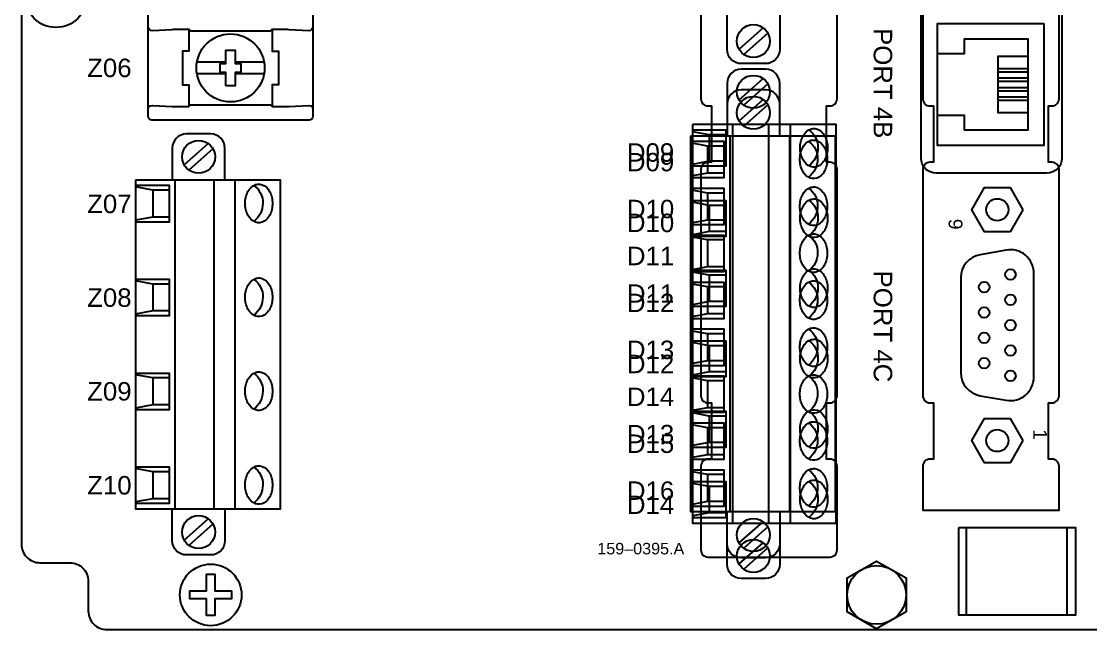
# Model space of a CAD drawing. Extents: x 1 to 23.5, y 0.5 to 17.1.
# Drawn here: x 15.153 to 19.705, y 1.496 to 4.088 of the extents above; entities that cross this region are included whole.
import ezdxf

# ---------------------------------------------------------------- set-up
doc = ezdxf.new("R2010")
doc.units = 0
doc.header["$MEASUREMENT"] = 0
for name, color, linetype in [('3_1__X__EMPTY', 7, 'CONTINUOUS'), ('3_2__F__SERIAL_COMMS_EIA-2', 7, 'CONTINUOUS'), ('3_3__G__TELEPHONE_MODEM', 7, 'CONTINUOUS'), ('4_1__X__EMPTY', 7, 'CONTINUOUS'), ('4_2__A___4__DI___4__DO_SOL', 7, 'CONTINUOUS'), ('4_3__B___4__DI___4__DO_ELE', 7, 'CONTINUOUS'), ('4_4__C___4__AO__1MA____4__', 7, 'CONTINUOUS'), ('4_5__D___4__AO__20MA____4_', 7, 'CONTINUOUS'), ('6_0______DWG_', 7, 'CONTINUOUS')]:
    doc.layers.add(name, color=color, linetype=linetype)
doc.styles.add('ARIAL', font='arial.ttf')

msp = doc.modelspace()

# ---------------------------------------------------------------- linework, layer by layer
at = {"layer": '3_1__X__EMPTY'}
msp.add_lwpolyline([(18.9909, 4.6529), (18.9909, 3.7577, 0.414214), (19.0208, 3.7278), (19.0359, 3.7278), (19.0359, 3.4878), (19.0208, 3.4878, 0.414214), (18.9909, 3.4579), (18.9909, 2.4927, 0.414214), (19.0208, 2.4628), (19.0359, 2.4628), (19.0359, 2.2228), (19.0208, 2.2228, 0.414214), (18.9909, 2.1929), (18.9909, 2.0053), (19.5709, 2.0053), (19.5709, 2.1929, 0.414214), (19.541, 2.2228), (19.5259, 2.2228), (19.5259, 2.4628), (19.541, 2.4628, 0.414214), (19.5709, 2.4927), (19.5709, 3.4579, 0.414214), (19.541, 3.4878), (19.5259, 3.4878), (19.5259, 3.7278), (19.541, 3.7278, 0.414214), (19.5709, 3.7577), (19.5709, 4.6529, 0.414214)], format="xyb", dxfattribs=at)
at = {"layer": '3_2__F__SERIAL_COMMS_EIA-2'}
for points in [[(19.5831, 4.1274), (19.5831, 3.5054, -0.414211), (19.5191, 3.4414), (19.0473, 3.4414, -0.414201), (18.9833, 3.5054), (18.9832, 4.1273, -0.414175), (19.0472, 4.1913), (19.5158, 4.1913, -0.399064)], [(19.4635, 3.0152), (19.4635, 3.0152, 0.466307), (19.3461, 3.1137), (19.2351, 3.0941, 0.36397), (19.1525, 2.9957), (19.1525, 2.5918), (19.1525, 2.5918, 0.36397), (19.2351, 2.4933), (19.3461, 2.4737, 0.466307), (19.4635, 2.5722)]]:
    msp.add_lwpolyline(points, format="xyb", close=True, dxfattribs=at)
for points in [[(19.4165, 3.2857), (19.3623, 3.1917), (19.2537, 3.1917), (19.1995, 3.2857), (19.2537, 3.3797), (19.3623, 3.3797)], [(19.4165, 2.3017), (19.3623, 2.2077), (19.2537, 2.2077), (19.1995, 2.3017), (19.2537, 2.3957), (19.3623, 2.3957)]]:
    msp.add_lwpolyline(points, close=True, dxfattribs=at)
for centre, radius in [((19.308, 3.2857), 0.047), ((19.364, 3.0097), 0.0225), ((19.252, 2.9557), 0.0225), ((19.364, 2.9017), 0.0225), ((19.252, 2.8477), 0.0225), ((19.364, 2.7937), 0.0225), ((19.252, 2.7397), 0.0225), ((19.364, 2.6857), 0.0225), ((19.252, 2.6317), 0.0225), ((19.364, 2.5777), 0.0225), ((19.308, 2.3017), 0.047)]:
    msp.add_circle(centre, radius, dxfattribs=at)
at = {"layer": '3_3__G__TELEPHONE_MODEM'}
for points in [[(19.5065, 4.0793), (19.5065, 3.5592), (19.0537, 3.5592), (19.0537, 4.0793)], [(19.0537, 3.9511), (19.1679, 3.9511), (19.1679, 4.0137), (19.4376, 4.0137), (19.4376, 3.6247), (19.1679, 3.6247), (19.1679, 3.6873), (19.0537, 3.6873)], [(19.4376, 3.9393), (19.4376, 3.6991), (19.3116, 3.6991), (19.3116, 3.9393)], [(19.4374, 3.8871), (19.4374, 3.8713), (19.3116, 3.8713), (19.3116, 3.8871)], [(19.4374, 3.8471), (19.4374, 3.8313), (19.3116, 3.8313), (19.3116, 3.8471)], [(19.4374, 3.8071), (19.4374, 3.7913), (19.3116, 3.7913), (19.3116, 3.8071)], [(19.4374, 3.7671), (19.4374, 3.7513), (19.3116, 3.7513), (19.3116, 3.7671)], [(19.4165, 3.2857), (19.3623, 3.1917), (19.2537, 3.1917), (19.1995, 3.2857), (19.2537, 3.3797), (19.3623, 3.3797)], [(19.4165, 2.3017), (19.3623, 2.2077), (19.2537, 2.2077), (19.1995, 2.3017), (19.2537, 2.3957), (19.3623, 2.3957)]]:
    msp.add_lwpolyline(points, close=True, dxfattribs=at)
msp.add_lwpolyline([(19.4635, 3.0152), (19.4635, 3.0152, 0.466307), (19.3461, 3.1137), (19.2351, 3.0941, 0.36397), (19.1525, 2.9957), (19.1525, 2.5918), (19.1525, 2.5918, 0.36397), (19.2351, 2.4933), (19.3461, 2.4737, 0.466307), (19.4635, 2.5722)], format="xyb", close=True, dxfattribs=at)
for centre, radius in [((19.308, 3.2857), 0.047), ((19.364, 3.0097), 0.0225), ((19.252, 2.9557), 0.0225), ((19.364, 2.9017), 0.0225), ((19.252, 2.8477), 0.0225), ((19.364, 2.7937), 0.0225), ((19.252, 2.7397), 0.0225), ((19.364, 2.6857), 0.0225), ((19.252, 2.6317), 0.0225), ((19.364, 2.5777), 0.0225), ((19.308, 2.3017), 0.047)]:
    msp.add_circle(centre, radius, dxfattribs=at)
at = {"layer": '4_1__X__EMPTY'}
msp.add_lwpolyline([(18.0459, 4.6529), (18.0459, 3.7577, 0.414214), (18.0758, 3.7278), (18.0909, 3.7278), (18.0909, 3.4878), (18.0758, 3.4878, 0.414214), (18.0459, 3.4579), (18.0459, 2.4927, 0.414214), (18.0758, 2.4628), (18.0909, 2.4628), (18.0909, 2.2228), (18.0758, 2.2228, 0.414214), (18.0459, 2.1929), (18.0459, 1.8352, 0.414973), (18.0758, 1.8053), (18.596, 1.8053, 0.414973), (18.6259, 1.8352), (18.6259, 2.1929, 0.414214), (18.596, 2.2228), (18.5809, 2.2228), (18.5809, 2.4628), (18.596, 2.4628, 0.414214), (18.6259, 2.4927), (18.6259, 3.4579, 0.414214), (18.596, 3.4878), (18.5809, 3.4878), (18.5809, 3.7278), (18.596, 3.7278, 0.414214), (18.6259, 3.7577), (18.6259, 4.6529, 0.414214)], format="xyb", dxfattribs=at)
at = {"layer": '4_2__A___4__DI___4__DO_SOL'}
for points in [[(18.3814, 4.1442), (18.3814, 3.9682, -0.414214), (18.3214, 3.9082), (18.2174, 3.9082, -0.414214), (18.1574, 3.9682), (18.1574, 4.1442)], [(18.3814, 3.6482), (18.3814, 3.8242, 0.414214), (18.3214, 3.8842), (18.2174, 3.8842, 0.414214), (18.1574, 3.8242), (18.1574, 3.6482)], [(18.5058, 3.626, -0.246683), (18.5444, 3.5495, -0.217208), (18.506, 3.4725)], [(18.5058, 3.326, -0.246683), (18.5444, 3.2495, -0.217208), (18.506, 3.1725)], [(18.5058, 3.028, -0.246683), (18.5444, 2.9515, -0.217208), (18.506, 2.8745)], [(18.5058, 2.728, -0.246683), (18.5444, 2.6515, -0.217208), (18.506, 2.5745)], [(18.5058, 2.428, -0.246683), (18.5444, 2.3515, -0.217208), (18.506, 2.2745)], [(18.5058, 2.128, -0.246683), (18.5444, 2.0515, -0.217208), (18.506, 1.9745)], [(18.3814, 1.9502), (18.3814, 1.7742, -0.414214), (18.3214, 1.7142), (18.2174, 1.7142, -0.414214), (18.1574, 1.7742), (18.1574, 1.9502)]]:
    msp.add_lwpolyline(points, format="xyb", dxfattribs=at)
for points in [[(18.2083, 3.9701), (18.3106, 4.0608)], [(18.3305, 4.0384), (18.2282, 3.9476)], [(18.2083, 3.7541), (18.3106, 3.8448)], [(18.3305, 3.8224), (18.2282, 3.7316)], [(18.18, 3.6482), (18.18, 1.9502)], [(18.3335, 3.6482), (18.3335, 1.9502)], [(18.4263, 3.6482), (18.4263, 1.9502)], [(18.0105, 3.6255), (18.152, 3.6255), (18.152, 3.4709), (18.0105, 3.4709)], [(18.1519, 3.6041), (18.0811, 3.6041), (18.0105, 3.6175)], [(18.0811, 3.6041), (18.0811, 3.4924)], [(18.1519, 3.4924), (18.0811, 3.4924), (18.0105, 3.479)], [(18.0105, 3.3255), (18.152, 3.3255), (18.152, 3.1709), (18.0105, 3.1709)], [(18.1519, 3.3041), (18.0811, 3.3041), (18.0105, 3.3175)], [(18.0811, 3.3041), (18.0811, 3.1924)], [(18.1519, 3.1924), (18.0811, 3.1924), (18.0105, 3.179)], [(18.0105, 3.0275), (18.152, 3.0275), (18.152, 2.8729), (18.0105, 2.8729)], [(18.1519, 3.0061), (18.0811, 3.0061), (18.0105, 3.0195)], [(18.0811, 3.0061), (18.0811, 2.8944)], [(18.1519, 2.8944), (18.0811, 2.8944), (18.0105, 2.881)], [(18.0105, 2.7275), (18.152, 2.7275), (18.152, 2.5729), (18.0105, 2.5729)], [(18.1519, 2.7061), (18.0811, 2.7061), (18.0105, 2.7195)], [(18.0811, 2.7061), (18.0811, 2.5944)], [(18.1519, 2.5944), (18.0811, 2.5944), (18.0105, 2.581)], [(18.0105, 2.4275), (18.152, 2.4275), (18.152, 2.2729), (18.0105, 2.2729)], [(18.1519, 2.4061), (18.0811, 2.4061), (18.0105, 2.4195)], [(18.0811, 2.4061), (18.0811, 2.2944)], [(18.1519, 2.2944), (18.0811, 2.2944), (18.0105, 2.281)], [(18.0105, 2.1275), (18.152, 2.1275), (18.152, 1.9729), (18.0105, 1.9729)], [(18.1519, 2.1061), (18.0811, 2.1061), (18.0105, 2.1195)], [(18.0811, 2.1061), (18.0811, 1.9944)], [(18.1519, 1.9944), (18.0811, 1.9944), (18.0105, 1.981)], [(18.2083, 1.7761), (18.3106, 1.8668)], [(18.3305, 1.8444), (18.2282, 1.7536)]]:
    msp.add_lwpolyline(points, dxfattribs=at)
msp.add_lwpolyline([(18.0105, 3.6482), (18.0105, 1.9502), (18.6215, 1.9502), (18.6215, 3.6482)], close=True, dxfattribs=at)
for points in [[(18.5317, 3.6315, -0.203751), (18.5664, 3.61, -0.133265), (18.5845, 3.5629, -0.119641), (18.5782, 3.51, -0.162293), (18.5504, 3.4737, -0.234436), (18.5126, 3.4693, -0.182264), (18.4809, 3.4986, -0.124648), (18.4686, 3.5493, -0.124648), (18.4809, 3.6, -0.184228), (18.5126, 3.6293, -0.072555)], [(18.5317, 3.3315, -0.203751), (18.5664, 3.31, -0.133265), (18.5845, 3.2629, -0.119641), (18.5782, 3.21, -0.162293), (18.5504, 3.1737, -0.234436), (18.5126, 3.1693, -0.182264), (18.4809, 3.1986, -0.124648), (18.4686, 3.2493, -0.124648), (18.4809, 3.3, -0.184228), (18.5126, 3.3293, -0.072555)], [(18.5317, 3.0335, -0.203751), (18.5664, 3.012, -0.133265), (18.5845, 2.9649, -0.119641), (18.5782, 2.912, -0.162293), (18.5504, 2.8757, -0.234436), (18.5126, 2.8713, -0.182264), (18.4809, 2.9006, -0.124648), (18.4686, 2.9513, -0.124648), (18.4809, 3.002, -0.184228), (18.5126, 3.0313, -0.072555)], [(18.5317, 2.7335, -0.203751), (18.5664, 2.712, -0.133265), (18.5845, 2.6649, -0.119641), (18.5782, 2.612, -0.162293), (18.5504, 2.5757, -0.234436), (18.5126, 2.5713, -0.182264), (18.4809, 2.6006, -0.124648), (18.4686, 2.6513, -0.124648), (18.4809, 2.702, -0.184228), (18.5126, 2.7313, -0.072555)], [(18.5317, 2.4335, -0.203751), (18.5664, 2.412, -0.133265), (18.5845, 2.3649, -0.119641), (18.5782, 2.312, -0.162293), (18.5504, 2.2757, -0.234436), (18.5126, 2.2713, -0.182264), (18.4809, 2.3006, -0.124648), (18.4686, 2.3513, -0.124648), (18.4809, 2.402, -0.184228), (18.5126, 2.4313, -0.072555)], [(18.5317, 2.1335, -0.203751), (18.5664, 2.112, -0.133265), (18.5845, 2.0649, -0.119641), (18.5782, 2.012, -0.162293), (18.5504, 1.9757, -0.234436), (18.5126, 1.9713, -0.182264), (18.4809, 2.0006, -0.124648), (18.4686, 2.0513, -0.124648), (18.4809, 2.102, -0.184228), (18.5126, 2.1313, -0.072555)]]:
    msp.add_lwpolyline(points, format="xyb", close=True, dxfattribs=at)
for centre in [(18.2694, 4.0042), (18.2694, 3.7882), (18.2694, 1.8102)]:
    msp.add_circle(centre, 0.07, dxfattribs=at)
at = {"layer": '4_3__B___4__DI___4__DO_ELE'}
for points in [[(18.3814, 4.1442), (18.3814, 3.9682, -0.414214), (18.3214, 3.9082), (18.2174, 3.9082, -0.414214), (18.1574, 3.9682), (18.1574, 4.1442)], [(18.3814, 3.6482), (18.3814, 3.8242, 0.414214), (18.3214, 3.8842), (18.2174, 3.8842, 0.414214), (18.1574, 3.8242), (18.1574, 3.6482)], [(18.5058, 3.626, -0.246683), (18.5444, 3.5495, -0.217208), (18.506, 3.4725)], [(18.5058, 3.326, -0.246683), (18.5444, 3.2495, -0.217208), (18.506, 3.1725)], [(18.5058, 3.028, -0.246683), (18.5444, 2.9515, -0.217208), (18.506, 2.8745)], [(18.5058, 2.728, -0.246683), (18.5444, 2.6515, -0.217208), (18.506, 2.5745)], [(18.5058, 2.428, -0.246683), (18.5444, 2.3515, -0.217208), (18.506, 2.2745)], [(18.5058, 2.128, -0.246683), (18.5444, 2.0515, -0.217208), (18.506, 1.9745)], [(18.3814, 1.9502), (18.3814, 1.7742, -0.414214), (18.3214, 1.7142), (18.2174, 1.7142, -0.414214), (18.1574, 1.7742), (18.1574, 1.9502)]]:
    msp.add_lwpolyline(points, format="xyb", dxfattribs=at)
for points in [[(18.2083, 3.9701), (18.3106, 4.0608)], [(18.3305, 4.0384), (18.2282, 3.9476)], [(18.2083, 3.7541), (18.3106, 3.8448)], [(18.3305, 3.8224), (18.2282, 3.7316)], [(18.18, 3.6482), (18.18, 1.9502)], [(18.3335, 3.6482), (18.3335, 1.9502)], [(18.4263, 3.6482), (18.4263, 1.9502)], [(18.0105, 3.6255), (18.152, 3.6255), (18.152, 3.4709), (18.0105, 3.4709)], [(18.1519, 3.6041), (18.0811, 3.6041), (18.0105, 3.6175)], [(18.0811, 3.6041), (18.0811, 3.4924)], [(18.1519, 3.4924), (18.0811, 3.4924), (18.0105, 3.479)], [(18.0105, 3.3255), (18.152, 3.3255), (18.152, 3.1709), (18.0105, 3.1709)], [(18.1519, 3.3041), (18.0811, 3.3041), (18.0105, 3.3175)], [(18.0811, 3.3041), (18.0811, 3.1924)], [(18.1519, 3.1924), (18.0811, 3.1924), (18.0105, 3.179)], [(18.0105, 3.0275), (18.152, 3.0275), (18.152, 2.8729), (18.0105, 2.8729)], [(18.1519, 3.0061), (18.0811, 3.0061), (18.0105, 3.0195)], [(18.0811, 3.0061), (18.0811, 2.8944)], [(18.1519, 2.8944), (18.0811, 2.8944), (18.0105, 2.881)], [(18.0105, 2.7275), (18.152, 2.7275), (18.152, 2.5729), (18.0105, 2.5729)], [(18.1519, 2.7061), (18.0811, 2.7061), (18.0105, 2.7195)], [(18.0811, 2.7061), (18.0811, 2.5944)], [(18.1519, 2.5944), (18.0811, 2.5944), (18.0105, 2.581)], [(18.0105, 2.4275), (18.152, 2.4275), (18.152, 2.2729), (18.0105, 2.2729)], [(18.1519, 2.4061), (18.0811, 2.4061), (18.0105, 2.4195)], [(18.0811, 2.4061), (18.0811, 2.2944)], [(18.1519, 2.2944), (18.0811, 2.2944), (18.0105, 2.281)], [(18.0105, 2.1275), (18.152, 2.1275), (18.152, 1.9729), (18.0105, 1.9729)], [(18.1519, 2.1061), (18.0811, 2.1061), (18.0105, 2.1195)], [(18.0811, 2.1061), (18.0811, 1.9944)], [(18.1519, 1.9944), (18.0811, 1.9944), (18.0105, 1.981)], [(18.2083, 1.7761), (18.3106, 1.8668)], [(18.3305, 1.8444), (18.2282, 1.7536)]]:
    msp.add_lwpolyline(points, dxfattribs=at)
msp.add_lwpolyline([(18.0105, 3.6482), (18.0105, 1.9502), (18.6215, 1.9502), (18.6215, 3.6482)], close=True, dxfattribs=at)
for points in [[(18.5317, 3.6315, -0.203751), (18.5664, 3.61, -0.133265), (18.5845, 3.5629, -0.119641), (18.5782, 3.51, -0.162293), (18.5504, 3.4737, -0.234436), (18.5126, 3.4693, -0.182264), (18.4809, 3.4986, -0.124648), (18.4686, 3.5493, -0.124648), (18.4809, 3.6, -0.184228), (18.5126, 3.6293, -0.072555)], [(18.5317, 3.3315, -0.203751), (18.5664, 3.31, -0.133265), (18.5845, 3.2629, -0.119641), (18.5782, 3.21, -0.162293), (18.5504, 3.1737, -0.234436), (18.5126, 3.1693, -0.182264), (18.4809, 3.1986, -0.124648), (18.4686, 3.2493, -0.124648), (18.4809, 3.3, -0.184228), (18.5126, 3.3293, -0.072555)], [(18.5317, 3.0335, -0.203751), (18.5664, 3.012, -0.133265), (18.5845, 2.9649, -0.119641), (18.5782, 2.912, -0.162293), (18.5504, 2.8757, -0.234436), (18.5126, 2.8713, -0.182264), (18.4809, 2.9006, -0.124648), (18.4686, 2.9513, -0.124648), (18.4809, 3.002, -0.184228), (18.5126, 3.0313, -0.072555)], [(18.5317, 2.7335, -0.203751), (18.5664, 2.712, -0.133265), (18.5845, 2.6649, -0.119641), (18.5782, 2.612, -0.162293), (18.5504, 2.5757, -0.234436), (18.5126, 2.5713, -0.182264), (18.4809, 2.6006, -0.124648), (18.4686, 2.6513, -0.124648), (18.4809, 2.702, -0.184228), (18.5126, 2.7313, -0.072555)], [(18.5317, 2.4335, -0.203751), (18.5664, 2.412, -0.133265), (18.5845, 2.3649, -0.119641), (18.5782, 2.312, -0.162293), (18.5504, 2.2757, -0.234436), (18.5126, 2.2713, -0.182264), (18.4809, 2.3006, -0.124648), (18.4686, 2.3513, -0.124648), (18.4809, 2.402, -0.184228), (18.5126, 2.4313, -0.072555)], [(18.5317, 2.1335, -0.203751), (18.5664, 2.112, -0.133265), (18.5845, 2.0649, -0.119641), (18.5782, 2.012, -0.162293), (18.5504, 1.9757, -0.234436), (18.5126, 1.9713, -0.182264), (18.4809, 2.0006, -0.124648), (18.4686, 2.0513, -0.124648), (18.4809, 2.102, -0.184228), (18.5126, 2.1313, -0.072555)]]:
    msp.add_lwpolyline(points, format="xyb", close=True, dxfattribs=at)
for centre in [(18.2694, 4.0042), (18.2694, 3.7882), (18.2694, 1.8102)]:
    msp.add_circle(centre, 0.07, dxfattribs=at)
at = {"layer": '4_4__C___4__AO__1MA____4__'}
for points in [[(18.3814, 4.1442), (18.3814, 3.9682, -0.414214), (18.3214, 3.9082), (18.2174, 3.9082, -0.414214), (18.1574, 3.9682), (18.1574, 4.1442)], [(18.3814, 3.5992), (18.3814, 3.7362, 0.414214), (18.3214, 3.7962), (18.2174, 3.7962, 0.414214), (18.1574, 3.7362), (18.1574, 3.5992)], [(18.5046, 3.577, -0.246683), (18.5431, 3.5005, -0.217208), (18.5047, 3.4235)], [(18.5046, 3.377, -0.246683), (18.5431, 3.3005, -0.217208), (18.5047, 3.2235)], [(18.5046, 3.177, -0.246683), (18.5431, 3.1005, -0.217208), (18.5047, 3.0235)], [(18.5046, 2.977, -0.246683), (18.5431, 2.9005, -0.217208), (18.5047, 2.8235)], [(18.5046, 2.777, -0.246683), (18.5431, 2.7005, -0.217208), (18.5047, 2.6235)], [(18.5046, 2.577, -0.246683), (18.5431, 2.5005, -0.217208), (18.5047, 2.4235)], [(18.5046, 2.377, -0.246683), (18.5431, 2.3005, -0.217208), (18.5047, 2.2235)], [(18.5046, 2.177, -0.246683), (18.5431, 2.1005, -0.217208), (18.5047, 2.0235)], [(18.3814, 1.9992), (18.3814, 1.8622, -0.414214), (18.3214, 1.8022), (18.2174, 1.8022, -0.414214), (18.1574, 1.8622), (18.1574, 1.9992)]]:
    msp.add_lwpolyline(points, format="xyb", dxfattribs=at)
for points in [[(18.2083, 3.9701), (18.3106, 4.0608)], [(18.3305, 4.0384), (18.2282, 3.9476)], [(18.2083, 3.6646), (18.3106, 3.7553)], [(18.3305, 3.7329), (18.2282, 3.6421)], [(18.1688, 3.5992), (18.1688, 1.9992)], [(18.3344, 3.5992), (18.3344, 1.9992)], [(18.4253, 1.9992), (18.4253, 3.5992)], [(18.001, 3.5774), (18.144, 3.5774), (18.144, 3.421), (18.001, 3.421)], [(18.144, 3.5567), (18.074, 3.5567), (18.001, 3.5702)], [(18.074, 3.5567), (18.074, 3.4418)], [(18.144, 3.4418), (18.074, 3.4418), (18.001, 3.4283)], [(18.001, 3.3774), (18.144, 3.3774), (18.144, 3.221), (18.001, 3.221)], [(18.144, 3.3567), (18.074, 3.3567), (18.001, 3.3702)], [(18.074, 3.3567), (18.074, 3.2418)], [(18.144, 3.2418), (18.074, 3.2418), (18.001, 3.2283)], [(18.001, 3.1774), (18.144, 3.1774), (18.144, 3.021), (18.001, 3.021)], [(18.144, 3.1567), (18.074, 3.1567), (18.001, 3.1702)], [(18.074, 3.1567), (18.074, 3.0418)], [(18.144, 3.0418), (18.074, 3.0418), (18.001, 3.0283)], [(18.001, 2.9774), (18.144, 2.9774), (18.144, 2.821), (18.001, 2.821)], [(18.144, 2.9567), (18.074, 2.9567), (18.001, 2.9702)], [(18.074, 2.9567), (18.074, 2.8418)], [(18.144, 2.8418), (18.074, 2.8418), (18.001, 2.8283)], [(18.001, 2.7774), (18.144, 2.7774), (18.144, 2.621), (18.001, 2.621)], [(18.144, 2.7567), (18.074, 2.7567), (18.001, 2.7702)], [(18.074, 2.7567), (18.074, 2.6418)], [(18.144, 2.6418), (18.074, 2.6418), (18.001, 2.6283)], [(18.001, 2.5774), (18.144, 2.5774), (18.144, 2.421), (18.001, 2.421)], [(18.144, 2.5567), (18.074, 2.5567), (18.001, 2.5702)], [(18.074, 2.5567), (18.074, 2.4418)], [(18.144, 2.4418), (18.074, 2.4418), (18.001, 2.4283)], [(18.001, 2.3774), (18.144, 2.3774), (18.144, 2.221), (18.001, 2.221)], [(18.144, 2.3567), (18.074, 2.3567), (18.001, 2.3702)], [(18.074, 2.3567), (18.074, 2.2418)], [(18.144, 2.2418), (18.074, 2.2418), (18.001, 2.2283)], [(18.001, 2.1774), (18.144, 2.1774), (18.144, 2.021), (18.001, 2.021)], [(18.144, 2.1567), (18.074, 2.1567), (18.001, 2.1702)], [(18.074, 2.1567), (18.074, 2.0418)], [(18.144, 2.0418), (18.074, 2.0418), (18.001, 2.0283)], [(18.2083, 1.8656), (18.3106, 1.9563)], [(18.3305, 1.9339), (18.2282, 1.8431)]]:
    msp.add_lwpolyline(points, dxfattribs=at)
msp.add_lwpolyline([(18.001, 3.5992), (18.001, 1.9992), (18.6185, 1.9992), (18.6185, 3.5992)], close=True, dxfattribs=at)
for points in [[(18.5305, 3.5825, -0.203751), (18.5652, 3.561, -0.133265), (18.5832, 3.5139, -0.119641), (18.577, 3.461, -0.162293), (18.5491, 3.4247, -0.234436), (18.5113, 3.4203, -0.182264), (18.4796, 3.4496, -0.124648), (18.4673, 3.5003, -0.124648), (18.4796, 3.551, -0.184228), (18.5113, 3.5803, -0.072555)], [(18.5305, 3.3825, -0.203751), (18.5652, 3.361, -0.133265), (18.5832, 3.3139, -0.119641), (18.577, 3.261, -0.162293), (18.5491, 3.2247, -0.234436), (18.5113, 3.2203, -0.182264), (18.4796, 3.2496, -0.124648), (18.4673, 3.3003, -0.124648), (18.4796, 3.351, -0.184228), (18.5113, 3.3803, -0.072555)], [(18.5305, 3.1825, -0.203751), (18.5652, 3.161, -0.133265), (18.5832, 3.1139, -0.119641), (18.577, 3.061, -0.162293), (18.5491, 3.0247, -0.234436), (18.5113, 3.0203, -0.182264), (18.4796, 3.0496, -0.124648), (18.4673, 3.1003, -0.124648), (18.4796, 3.151, -0.184228), (18.5113, 3.1803, -0.072555)], [(18.5305, 2.9825, -0.203751), (18.5652, 2.961, -0.133265), (18.5832, 2.9139, -0.119641), (18.577, 2.861, -0.162293), (18.5491, 2.8247, -0.234436), (18.5113, 2.8203, -0.182264), (18.4796, 2.8496, -0.124648), (18.4673, 2.9003, -0.124648), (18.4796, 2.951, -0.184228), (18.5113, 2.9803, -0.072555)], [(18.5305, 2.7825, -0.203751), (18.5652, 2.761, -0.133265), (18.5832, 2.7139, -0.119641), (18.577, 2.661, -0.162293), (18.5491, 2.6247, -0.234436), (18.5113, 2.6203, -0.182264), (18.4796, 2.6496, -0.124648), (18.4673, 2.7003, -0.124648), (18.4796, 2.751, -0.184228), (18.5113, 2.7803, -0.072555)], [(18.5305, 2.5825, -0.203751), (18.5652, 2.561, -0.133265), (18.5832, 2.5139, -0.119641), (18.577, 2.461, -0.162293), (18.5491, 2.4247, -0.234436), (18.5113, 2.4203, -0.182264), (18.4796, 2.4496, -0.124648), (18.4673, 2.5003, -0.124648), (18.4796, 2.551, -0.184228), (18.5113, 2.5803, -0.072555)], [(18.5305, 2.3825, -0.203751), (18.5652, 2.361, -0.133265), (18.5832, 2.3139, -0.119641), (18.577, 2.261, -0.162293), (18.5491, 2.2247, -0.234436), (18.5113, 2.2203, -0.182264), (18.4796, 2.2496, -0.124648), (18.4673, 2.3003, -0.124648), (18.4796, 2.351, -0.184228), (18.5113, 2.3803, -0.072555)], [(18.5305, 2.1825, -0.203751), (18.5652, 2.161, -0.133265), (18.5832, 2.1139, -0.119641), (18.577, 2.061, -0.162293), (18.5491, 2.0247, -0.234436), (18.5113, 2.0203, -0.182264), (18.4796, 2.0496, -0.124648), (18.4673, 2.1003, -0.124648), (18.4796, 2.151, -0.184228), (18.5113, 2.1803, -0.072555)]]:
    msp.add_lwpolyline(points, format="xyb", close=True, dxfattribs=at)
for centre in [(18.2694, 4.0042), (18.2694, 3.6987), (18.2694, 1.8997)]:
    msp.add_circle(centre, 0.07, dxfattribs=at)
at = {"layer": '4_5__D___4__AO__20MA____4_'}
for points in [[(18.3814, 4.1442), (18.3814, 3.9682, -0.414214), (18.3214, 3.9082), (18.2174, 3.9082, -0.414214), (18.1574, 3.9682), (18.1574, 4.1442)], [(18.3814, 3.5992), (18.3814, 3.7362, 0.414214), (18.3214, 3.7962), (18.2174, 3.7962, 0.414214), (18.1574, 3.7362), (18.1574, 3.5992)], [(18.5046, 3.577, -0.246683), (18.5431, 3.5005, -0.217208), (18.5047, 3.4235)], [(18.5046, 3.377, -0.246683), (18.5431, 3.3005, -0.217208), (18.5047, 3.2235)], [(18.5046, 3.177, -0.246683), (18.5431, 3.1005, -0.217208), (18.5047, 3.0235)], [(18.5046, 2.977, -0.246683), (18.5431, 2.9005, -0.217208), (18.5047, 2.8235)], [(18.5046, 2.777, -0.246683), (18.5431, 2.7005, -0.217208), (18.5047, 2.6235)], [(18.5046, 2.577, -0.246683), (18.5431, 2.5005, -0.217208), (18.5047, 2.4235)], [(18.5046, 2.377, -0.246683), (18.5431, 2.3005, -0.217208), (18.5047, 2.2235)], [(18.5046, 2.177, -0.246683), (18.5431, 2.1005, -0.217208), (18.5047, 2.0235)], [(18.3814, 1.9992), (18.3814, 1.8622, -0.414214), (18.3214, 1.8022), (18.2174, 1.8022, -0.414214), (18.1574, 1.8622), (18.1574, 1.9992)]]:
    msp.add_lwpolyline(points, format="xyb", dxfattribs=at)
for points in [[(18.2083, 3.9701), (18.3106, 4.0608)], [(18.3305, 4.0384), (18.2282, 3.9476)], [(18.2083, 3.6646), (18.3106, 3.7553)], [(18.3305, 3.7329), (18.2282, 3.6421)], [(18.1688, 3.5992), (18.1688, 1.9992)], [(18.3344, 3.5992), (18.3344, 1.9992)], [(18.4253, 1.9992), (18.4253, 3.5992)], [(18.001, 3.5774), (18.144, 3.5774), (18.144, 3.421), (18.001, 3.421)], [(18.144, 3.5567), (18.074, 3.5567), (18.001, 3.5702)], [(18.074, 3.5567), (18.074, 3.4418)], [(18.144, 3.4418), (18.074, 3.4418), (18.001, 3.4283)], [(18.001, 3.3774), (18.144, 3.3774), (18.144, 3.221), (18.001, 3.221)], [(18.144, 3.3567), (18.074, 3.3567), (18.001, 3.3702)], [(18.074, 3.3567), (18.074, 3.2418)], [(18.144, 3.2418), (18.074, 3.2418), (18.001, 3.2283)], [(18.001, 3.1774), (18.144, 3.1774), (18.144, 3.021), (18.001, 3.021)], [(18.144, 3.1567), (18.074, 3.1567), (18.001, 3.1702)], [(18.074, 3.1567), (18.074, 3.0418)], [(18.144, 3.0418), (18.074, 3.0418), (18.001, 3.0283)], [(18.001, 2.9774), (18.144, 2.9774), (18.144, 2.821), (18.001, 2.821)], [(18.144, 2.9567), (18.074, 2.9567), (18.001, 2.9702)], [(18.074, 2.9567), (18.074, 2.8418)], [(18.144, 2.8418), (18.074, 2.8418), (18.001, 2.8283)], [(18.001, 2.7774), (18.144, 2.7774), (18.144, 2.621), (18.001, 2.621)], [(18.144, 2.7567), (18.074, 2.7567), (18.001, 2.7702)], [(18.074, 2.7567), (18.074, 2.6418)], [(18.144, 2.6418), (18.074, 2.6418), (18.001, 2.6283)], [(18.001, 2.5774), (18.144, 2.5774), (18.144, 2.421), (18.001, 2.421)], [(18.144, 2.5567), (18.074, 2.5567), (18.001, 2.5702)], [(18.074, 2.5567), (18.074, 2.4418)], [(18.144, 2.4418), (18.074, 2.4418), (18.001, 2.4283)], [(18.001, 2.3774), (18.144, 2.3774), (18.144, 2.221), (18.001, 2.221)], [(18.144, 2.3567), (18.074, 2.3567), (18.001, 2.3702)], [(18.074, 2.3567), (18.074, 2.2418)], [(18.144, 2.2418), (18.074, 2.2418), (18.001, 2.2283)], [(18.001, 2.1774), (18.144, 2.1774), (18.144, 2.021), (18.001, 2.021)], [(18.144, 2.1567), (18.074, 2.1567), (18.001, 2.1702)], [(18.074, 2.1567), (18.074, 2.0418)], [(18.144, 2.0418), (18.074, 2.0418), (18.001, 2.0283)], [(18.2083, 1.8656), (18.3106, 1.9563)], [(18.3305, 1.9339), (18.2282, 1.8431)]]:
    msp.add_lwpolyline(points, dxfattribs=at)
msp.add_lwpolyline([(18.001, 3.5992), (18.001, 1.9992), (18.6185, 1.9992), (18.6185, 3.5992)], close=True, dxfattribs=at)
for points in [[(18.5305, 3.5825, -0.203751), (18.5652, 3.561, -0.133265), (18.5832, 3.5139, -0.119641), (18.577, 3.461, -0.162293), (18.5491, 3.4247, -0.234436), (18.5113, 3.4203, -0.182264), (18.4796, 3.4496, -0.124648), (18.4673, 3.5003, -0.124648), (18.4796, 3.551, -0.184228), (18.5113, 3.5803, -0.072555)], [(18.5305, 3.3825, -0.203751), (18.5652, 3.361, -0.133265), (18.5832, 3.3139, -0.119641), (18.577, 3.261, -0.162293), (18.5491, 3.2247, -0.234436), (18.5113, 3.2203, -0.182264), (18.4796, 3.2496, -0.124648), (18.4673, 3.3003, -0.124648), (18.4796, 3.351, -0.184228), (18.5113, 3.3803, -0.072555)], [(18.5305, 3.1825, -0.203751), (18.5652, 3.161, -0.133265), (18.5832, 3.1139, -0.119641), (18.577, 3.061, -0.162293), (18.5491, 3.0247, -0.234436), (18.5113, 3.0203, -0.182264), (18.4796, 3.0496, -0.124648), (18.4673, 3.1003, -0.124648), (18.4796, 3.151, -0.184228), (18.5113, 3.1803, -0.072555)], [(18.5305, 2.9825, -0.203751), (18.5652, 2.961, -0.133265), (18.5832, 2.9139, -0.119641), (18.577, 2.861, -0.162293), (18.5491, 2.8247, -0.234436), (18.5113, 2.8203, -0.182264), (18.4796, 2.8496, -0.124648), (18.4673, 2.9003, -0.124648), (18.4796, 2.951, -0.184228), (18.5113, 2.9803, -0.072555)], [(18.5305, 2.7825, -0.203751), (18.5652, 2.761, -0.133265), (18.5832, 2.7139, -0.119641), (18.577, 2.661, -0.162293), (18.5491, 2.6247, -0.234436), (18.5113, 2.6203, -0.182264), (18.4796, 2.6496, -0.124648), (18.4673, 2.7003, -0.124648), (18.4796, 2.751, -0.184228), (18.5113, 2.7803, -0.072555)], [(18.5305, 2.5825, -0.203751), (18.5652, 2.561, -0.133265), (18.5832, 2.5139, -0.119641), (18.577, 2.461, -0.162293), (18.5491, 2.4247, -0.234436), (18.5113, 2.4203, -0.182264), (18.4796, 2.4496, -0.124648), (18.4673, 2.5003, -0.124648), (18.4796, 2.551, -0.184228), (18.5113, 2.5803, -0.072555)], [(18.5305, 2.3825, -0.203751), (18.5652, 2.361, -0.133265), (18.5832, 2.3139, -0.119641), (18.577, 2.261, -0.162293), (18.5491, 2.2247, -0.234436), (18.5113, 2.2203, -0.182264), (18.4796, 2.2496, -0.124648), (18.4673, 2.3003, -0.124648), (18.4796, 2.351, -0.184228), (18.5113, 2.3803, -0.072555)], [(18.5305, 2.1825, -0.203751), (18.5652, 2.161, -0.133265), (18.5832, 2.1139, -0.119641), (18.577, 2.061, -0.162293), (18.5491, 2.0247, -0.234436), (18.5113, 2.0203, -0.182264), (18.4796, 2.0496, -0.124648), (18.4673, 2.1003, -0.124648), (18.4796, 2.151, -0.184228), (18.5113, 2.1803, -0.072555)]]:
    msp.add_lwpolyline(points, format="xyb", close=True, dxfattribs=at)
for centre in [(18.2694, 4.0042), (18.2694, 3.6987), (18.2694, 1.8997)]:
    msp.add_circle(centre, 0.07, dxfattribs=at)
at = {"layer": '6_0______DWG_'}
for points in [[(15.2316, 6.6051, 0.414214), (15.1526, 6.5261), (15.1526, 1.8604, 0.414214), (15.2316, 1.7814), (15.3586, 1.7814, -0.414214), (15.4376, 1.7024), (15.4376, 1.5754, 0.414214), (15.5166, 1.4964), (22.072, 1.4964, 0.414214), (22.151, 1.5754), (22.151, 1.7024, -0.414214), (22.23, 1.7814), (22.357, 1.7814, 0.414214), (22.436, 1.8604), (22.436, 6.5261, 0.414214), (22.357, 6.6051), (22.23, 6.6051, -0.414214), (22.151, 6.6841), (22.151, 6.8111, 0.414214), (22.072, 6.8901), (15.5166, 6.8901, 0.414214), (15.4376, 6.8111), (15.4376, 6.6841, -0.414214), (15.3586, 6.6051)], [(16.3931, 3.6822, -0.414261), (16.3781, 3.6672), (15.7081, 3.6672, -0.414257), (15.6931, 3.6822), (15.6931, 4.4772, -0.414246), (15.7081, 4.4922), (16.3781, 4.4922, -0.41425), (16.3931, 4.4772)], [(16.0236, 3.8136), (16.0236, 3.8702), (15.9986, 3.8702), (15.9986, 3.9092), (16.0236, 3.9092), (16.0236, 3.9658, -0.019268), (16.0626, 3.9658), (16.0626, 3.9092), (16.0876, 3.9092), (16.0876, 3.8702), (16.0626, 3.8702), (16.0626, 3.8136, -0.019295)], [(16.1683, 3.3948, -0.203751), (16.203, 3.3733, -0.133265), (16.221, 3.3261, -0.119641), (16.2148, 3.2733, -0.162293), (16.1869, 3.237, -0.234436), (16.1491, 3.2326, -0.182264), (16.1174, 3.2619, -0.124648), (16.1051, 3.3126, -0.124648), (16.1174, 3.3632, -0.184228), (16.1491, 3.3925, -0.072555)], [(16.1683, 2.9948, -0.203751), (16.203, 2.9733, -0.133265), (16.221, 2.9261, -0.119641), (16.2148, 2.8733, -0.162293), (16.1869, 2.837, -0.234436), (16.1491, 2.8326, -0.182264), (16.1174, 2.8619, -0.124648), (16.1051, 2.9126, -0.124648), (16.1174, 2.9632, -0.184228), (16.1491, 2.9925, -0.072555)], [(16.1683, 2.5948, -0.203751), (16.203, 2.5733, -0.133265), (16.221, 2.5261, -0.119641), (16.2148, 2.4733, -0.162293), (16.1869, 2.437, -0.234436), (16.1491, 2.4326, -0.182264), (16.1174, 2.4619, -0.124648), (16.1051, 2.5126, -0.124648), (16.1174, 2.5632, -0.184228), (16.1491, 2.5925, -0.072555)], [(16.1683, 2.1948, -0.203751), (16.203, 2.1733, -0.133265), (16.221, 2.1261, -0.119641), (16.2148, 2.0733, -0.162293), (16.1869, 2.037, -0.234436), (16.1491, 2.0326, -0.182264), (16.1174, 2.0619, -0.124648), (16.1051, 2.1126, -0.124648), (16.1174, 2.1632, -0.184228), (16.1491, 2.1925, -0.072555)]]:
    msp.add_lwpolyline(points, format="xyb", close=True, dxfattribs=at)
for points in [[(15.6931, 4.0623), (15.6931, 4.0618), (15.6932, 4.0612), (15.6933, 4.0601), (15.6939, 4.0581), (15.695, 4.0557), (15.6972, 4.0531), (15.7015, 4.0504), (15.7102, 4.0494), (15.7946, 4.0541, -0.008959), (15.8164, 4.0545), (15.8203, 4.0545), (15.8328, 4.0546), (15.8658, 4.0546), (15.8731, 4.0473), (15.8731, 4.0473), (16.2131, 4.0473), (16.2204, 4.0546), (16.2534, 4.0546), (16.2658, 4.0545), (16.2698, 4.0545, -0.00896), (16.2916, 4.0541), (16.376, 4.0494), (16.3847, 4.0504), (16.3912, 4.0557), (16.3927, 4.0594), (16.3929, 4.0607), (16.393, 4.0615), (16.393, 4.0619), (16.393, 4.0623)], [(15.6931, 3.7172), (15.6931, 3.7177), (15.6932, 3.7182), (15.6933, 3.7193), (15.6939, 3.7214), (15.695, 3.7238), (15.6972, 3.7264), (15.7015, 3.729), (15.7102, 3.7301), (15.7946, 3.7254, 0.008959), (15.8164, 3.7249), (15.8203, 3.7249), (15.8328, 3.7249), (15.8658, 3.7249), (15.8731, 3.7322), (15.8731, 3.7322), (16.2131, 3.7322), (16.2204, 3.7249), (16.2534, 3.7249), (16.2658, 3.7249), (16.2698, 3.7249, 0.00896), (16.2916, 3.7254), (16.376, 3.7301), (16.3847, 3.729), (16.3912, 3.7238), (16.3927, 3.72), (16.3929, 3.7188), (16.393, 3.718), (16.393, 3.7176), (16.393, 3.7172)], [(16.0192, 3.4115), (16.0192, 3.5485, 0.414214), (15.9592, 3.6085), (15.8552, 3.6085, 0.414214), (15.7952, 3.5485), (15.7952, 3.4115)], [(16.1424, 3.3893, -0.246683), (16.1809, 3.3128, -0.217208), (16.1425, 3.2358)], [(16.1424, 2.9893, -0.246683), (16.1809, 2.9128, -0.217208), (16.1425, 2.8358)], [(16.1424, 2.5893, -0.246683), (16.1809, 2.5128, -0.217208), (16.1425, 2.4358)], [(16.1424, 2.1893, -0.246683), (16.1809, 2.1128, -0.217208), (16.1425, 2.0358)], [(16.0192, 2.0115), (16.0192, 1.8745, -0.414214), (15.9592, 1.8145), (15.8552, 1.8145, -0.414214), (15.7952, 1.8745), (15.7952, 2.0115)]]:
    msp.add_lwpolyline(points, format="xyb", dxfattribs=at)
for points in [[(15.8661, 4.0542), (15.8661, 3.9617), (15.8386, 3.9617), (15.8386, 3.8177), (15.8661, 3.8177), (15.8661, 3.7252)], [(16.2201, 4.0542), (16.2201, 3.9617), (16.2476, 3.9617), (16.2476, 3.8177), (16.2201, 3.8177), (16.2201, 3.7252)], [(16.0236, 3.9137), (15.9001, 3.9137)], [(16.1861, 3.9137), (16.0626, 3.9137)], [(15.9001, 3.8657), (16.0236, 3.8657)], [(16.0626, 3.8657), (16.1861, 3.8657)], [(15.8461, 3.4768), (15.9484, 3.5676)], [(15.9683, 3.5452), (15.866, 3.4544)], [(15.6388, 3.3897), (15.7818, 3.3897), (15.7818, 3.2333), (15.6388, 3.2333)], [(15.7818, 3.3689), (15.7118, 3.3689), (15.6388, 3.3825)], [(15.8066, 3.4115), (15.8066, 2.0115)], [(15.9722, 3.4115), (15.9722, 2.0115)], [(16.0631, 2.0115), (16.0631, 3.4115)], [(15.7118, 3.3689), (15.7118, 3.2541)], [(15.7818, 3.2541), (15.7118, 3.2541), (15.6388, 3.2405)], [(15.6388, 2.9897), (15.7818, 2.9897), (15.7818, 2.8333), (15.6388, 2.8333)], [(15.7818, 2.9689), (15.7118, 2.9689), (15.6388, 2.9825)], [(15.7118, 2.9689), (15.7118, 2.8541)], [(15.7818, 2.8541), (15.7118, 2.8541), (15.6388, 2.8405)], [(15.6388, 2.5897), (15.7818, 2.5897), (15.7818, 2.4333), (15.6388, 2.4333)], [(15.7818, 2.5689), (15.7118, 2.5689), (15.6388, 2.5825)], [(15.7118, 2.5689), (15.7118, 2.4541)], [(15.7818, 2.4541), (15.7118, 2.4541), (15.6388, 2.4405)], [(15.6388, 2.1897), (15.7818, 2.1897), (15.7818, 2.0333), (15.6388, 2.0333)], [(15.7818, 2.1689), (15.7118, 2.1689), (15.6388, 2.1825)], [(15.7118, 2.1689), (15.7118, 2.0541)], [(15.7818, 2.0541), (15.7118, 2.0541), (15.6388, 2.0405)], [(15.8461, 1.8778), (15.9484, 1.9686)], [(15.9683, 1.9462), (15.866, 1.8554)], [(19.175, 1.9304), (19.175, 1.5594)], [(19.6056, 1.5594), (19.6056, 1.9304)]]:
    msp.add_lwpolyline(points, dxfattribs=at)
for points in [[(15.6388, 3.4115), (15.6388, 2.0115), (16.2563, 2.0115), (16.2563, 3.4115)], [(19.1423, 1.9304), (19.1423, 1.5594), (19.6423, 1.5594), (19.6423, 1.9304)], [(18.9193, 1.7164), (18.9193, 1.5721), (18.7943, 1.4999), (18.6693, 1.5721), (18.6693, 1.7164), (18.7943, 1.7886)], [(16.0475, 1.6619), (16.0475, 1.6269), (15.9764, 1.6269), (15.9764, 1.5559), (15.9414, 1.5559), (15.9414, 1.6269), (15.8704, 1.6269), (15.8704, 1.6619), (15.9414, 1.6619), (15.9414, 1.733), (15.9764, 1.733), (15.9764, 1.6619)]]:
    msp.add_lwpolyline(points, close=True, dxfattribs=at)
for centre, radius in [((15.2999, 4.1934), 0.1312), ((16.0431, 3.8897), 0.145), ((15.9072, 3.511), 0.07), ((15.9072, 1.912), 0.07), ((15.9589, 1.6444), 0.1312), ((18.7943, 1.6442), 0.125)]:
    msp.add_circle(centre, radius, dxfattribs=at)

# ---------------------------------------------------------------- texts
at = {"layer": '3_2__F__SERIAL_COMMS_EIA-2', "style": 'ARIAL'}
for s, p in [('9', (19.1007, 3.2471)), ('1', (19.4612, 2.3511))]:
    msp.add_text(s, height=0.059, rotation=270, dxfattribs=at).set_placement(p)
at = {"layer": '3_3__G__TELEPHONE_MODEM', "style": 'ARIAL'}
for s, p in [('9', (19.1007, 3.2471)), ('1', (19.4612, 2.3511))]:
    msp.add_text(s, height=0.059, rotation=270, dxfattribs=at).set_placement(p)
at = {"layer": '4_2__A___4__DI___4__DO_SOL', "style": 'ARIAL'}
for s, p in [('D09', (17.7308, 3.4902)), ('D10', (17.7308, 3.1902)), ('D11', (17.7308, 2.889)), ('D12', (17.7308, 2.589)), ('D13', (17.7308, 2.2903)), ('D14', (17.7308, 1.989))]:
    msp.add_text(s, height=0.07867, dxfattribs=at).set_placement(p)
at = {"layer": '4_3__B___4__DI___4__DO_ELE', "style": 'ARIAL'}
for s, p in [('D09', (17.7308, 3.4902)), ('D10', (17.7308, 3.1902)), ('D11', (17.7308, 2.889)), ('D12', (17.7308, 2.589)), ('D13', (17.7308, 2.2903)), ('D14', (17.7308, 1.989))]:
    msp.add_text(s, height=0.07867, dxfattribs=at).set_placement(p)
at = {"layer": '4_4__C___4__AO__1MA____4__', "style": 'ARIAL'}
for s, height, p in [('D09', 0.07867, (17.7308, 3.4493)), ('D10', 0.07867, (17.7308, 3.2493)), ('D11', 0.07867, (17.7308, 3.0493)), ('D12', 0.07867, (17.7308, 2.8493)), ('D13', 0.07867, (17.7308, 2.6493)), ('D14', 0.07867, (17.7308, 2.4493)), ('D15', 0.07867, (17.7308, 2.2493)), ('D16', 0.07867, (17.7308, 2.0493)), ('159–0395.A', 0.04917, (17.6048, 1.817))]:
    msp.add_text(s, height=height, dxfattribs=at).set_placement(p)
at = {"layer": '4_5__D___4__AO__20MA____4_', "style": 'ARIAL'}
for s, height, p in [('D09', 0.07867, (17.7308, 3.4493)), ('D10', 0.07867, (17.7308, 3.2493)), ('D11', 0.07867, (17.7308, 3.0493)), ('D12', 0.07867, (17.7308, 2.8493)), ('D13', 0.07867, (17.7308, 2.6493)), ('D14', 0.07867, (17.7308, 2.4493)), ('D15', 0.07867, (17.7308, 2.2493)), ('D16', 0.07867, (17.7308, 2.0493)), ('159–0395.A', 0.04917, (17.6048, 1.817))]:
    msp.add_text(s, height=height, dxfattribs=at).set_placement(p)
at = {"layer": '6_0______DWG_', "style": 'ARIAL'}
for s, p in [('PORT 4B', (18.7817, 4.0597)), ('PORT 4C', (18.7817, 3.0264))]:
    msp.add_text(s, height=0.07867, rotation=270, dxfattribs=at).set_placement(p)
for s, p in [('Z06', (15.4325, 3.8507)), ('Z07', (15.4325, 3.2711)), ('Z08', (15.4325, 2.8718)), ('Z09', (15.4325, 2.4725)), ('Z10', (15.4325, 2.0722))]:
    msp.add_text(s, height=0.07867, dxfattribs=at).set_placement(p)

doc.saveas('drawing.dxf')
